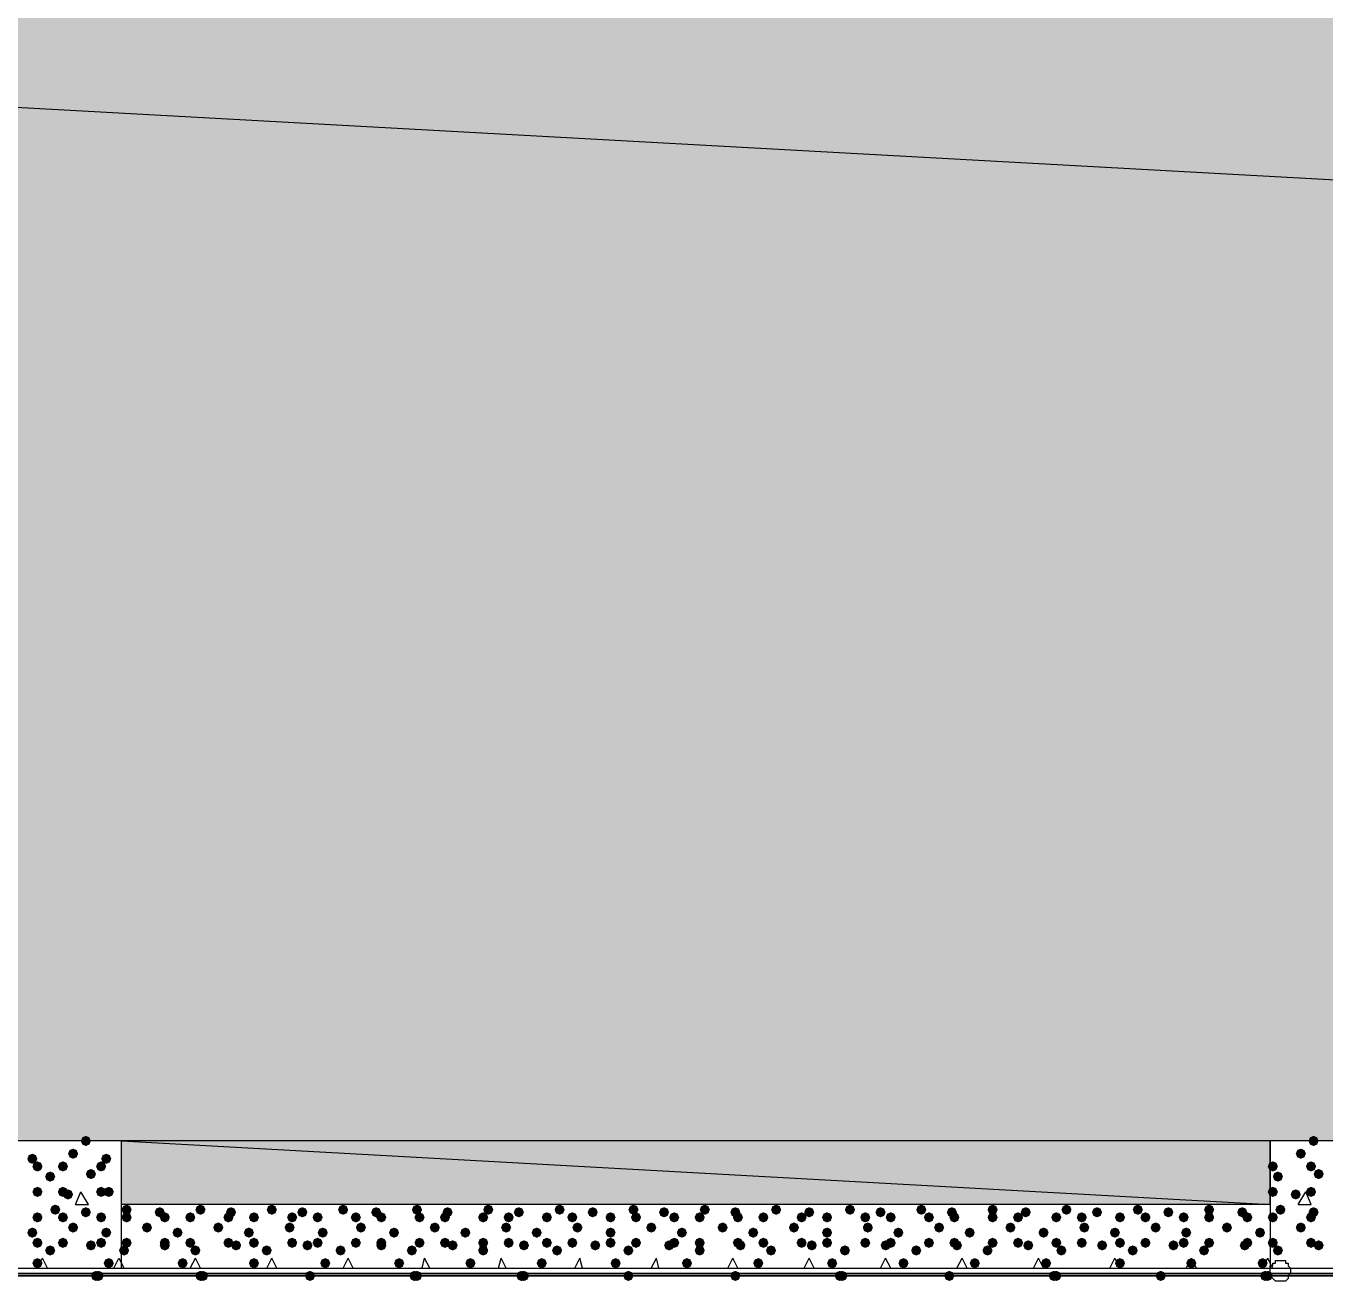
# Model space of a CAD drawing. Header units: millimetres. Extents: x 0 to 420, y 0 to 297.
# Drawn here: x 68.18 to 89.77, y 84.33 to 105.19 of the extents above; entities that cross this region are included whole.
import ezdxf

# ---------------------------------------------------------------- set-up
doc = ezdxf.new("R2010")
doc.units = ezdxf.units.MM
doc.layers.get('0').update_dxf_attribs({"linetype": 'CONTINUOUS'})

msp = doc.modelspace()

# ---------------------------------------------------------------- hatches: boundary and pattern name
at = {"true_color": 0x000008}
h = msp.add_hatch(color=0, dxfattribs=at)
h.paths.add_polyline_path([(379.518333, 105.748667), (33.401, 105.748667), (379.518333, 86.656333)], flags=0)
h.paths.add_polyline_path([(33.401, 105.748667), (379.518333, 86.656333), (33.401, 86.656333)], flags=0)
at = {"true_color": 0x000007}
for points in [[(69.257333, 86.656333), (69.232463, 86.596537), (69.172667, 86.571667), (69.112871, 86.596537), (69.088, 86.656333), (69.112871, 86.716129), (69.172667, 86.741), (69.232462, 86.716129)], [(89.662, 86.656333), (89.637129, 86.596537), (89.577333, 86.571667), (89.517538, 86.596537), (89.492667, 86.656333), (89.517537, 86.716129), (89.577333, 86.741), (89.637129, 86.716129)], [(68.368333, 86.36), (68.343463, 86.300204), (68.283667, 86.275333), (68.223871, 86.300204), (68.199, 86.36), (68.223871, 86.419796), (68.283667, 86.444667), (68.343462, 86.419796)], [(69.045667, 86.444667), (69.020796, 86.384871), (68.961, 86.36), (68.901204, 86.384871), (68.876333, 86.444667), (68.901204, 86.504462), (68.961, 86.529333), (69.020796, 86.504463)], [(69.596, 86.36), (69.571129, 86.300204), (69.511333, 86.275333), (69.451537, 86.300204), (69.426667, 86.36), (69.451537, 86.419796), (69.511333, 86.444667), (69.571129, 86.419796)], [(89.450333, 86.444667), (89.425463, 86.384871), (89.365667, 86.36), (89.305871, 86.384871), (89.281, 86.444667), (89.305871, 86.504462), (89.365667, 86.529333), (89.425462, 86.504463)], [(68.453, 86.233), (68.428129, 86.173204), (68.368333, 86.148333), (68.308538, 86.173204), (68.283667, 86.233), (68.308537, 86.292796), (68.368333, 86.317667), (68.428129, 86.292796)], [(68.664667, 86.063667), (68.639796, 86.003871), (68.58, 85.979), (68.520204, 86.003871), (68.495333, 86.063667), (68.520204, 86.123462), (68.58, 86.148333), (68.639796, 86.123463)], [(68.876333, 86.233), (68.851462, 86.173204), (68.791667, 86.148333), (68.731871, 86.173204), (68.707, 86.233), (68.731871, 86.292796), (68.791667, 86.317667), (68.851462, 86.292796)], [(69.342, 86.106), (69.317129, 86.046204), (69.257333, 86.021333), (69.197538, 86.046204), (69.172667, 86.106), (69.197537, 86.165796), (69.257333, 86.190667), (69.317129, 86.165796)], [(69.511333, 86.233), (69.486462, 86.173204), (69.426667, 86.148333), (69.366871, 86.173204), (69.342, 86.233), (69.366871, 86.292796), (69.426667, 86.317667), (69.486462, 86.292796)], [(88.984667, 86.233), (88.959796, 86.173204), (88.9, 86.148333), (88.840204, 86.173204), (88.815333, 86.233), (88.840204, 86.292796), (88.9, 86.317667), (88.959796, 86.292796)], [(89.069333, 86.063667), (89.044462, 86.003871), (88.984667, 85.979), (88.924871, 86.003871), (88.9, 86.063667), (88.924871, 86.123462), (88.984667, 86.148333), (89.044462, 86.123463)], [(89.619667, 86.233), (89.594796, 86.173204), (89.535, 86.148333), (89.475204, 86.173204), (89.450333, 86.233), (89.475204, 86.292796), (89.535, 86.317667), (89.594796, 86.292796)], [(89.746667, 86.106), (89.721796, 86.046204), (89.662, 86.021333), (89.602204, 86.046204), (89.577333, 86.106), (89.602204, 86.165796), (89.662, 86.190667), (89.721796, 86.165796)], [(68.453, 85.809667), (68.428129, 85.749871), (68.368333, 85.725), (68.308538, 85.749871), (68.283667, 85.809667), (68.308537, 85.869462), (68.368333, 85.894333), (68.428129, 85.869463)], [(68.453, 85.809667), (68.428129, 85.749871), (68.368333, 85.725), (68.308538, 85.749871), (68.283667, 85.809667), (68.308537, 85.869462), (68.368333, 85.894333), (68.428129, 85.869463)], [(68.876333, 85.809667), (68.851462, 85.749871), (68.791667, 85.725), (68.731871, 85.749871), (68.707, 85.809667), (68.731871, 85.869462), (68.791667, 85.894333), (68.851462, 85.869463)], [(68.961, 85.767333), (68.936129, 85.707538), (68.876333, 85.682667), (68.816537, 85.707538), (68.791667, 85.767333), (68.816537, 85.827129), (68.876333, 85.852), (68.936129, 85.827129)], [(69.511333, 85.809667), (69.486462, 85.749871), (69.426667, 85.725), (69.366871, 85.749871), (69.342, 85.809667), (69.366871, 85.869462), (69.426667, 85.894333), (69.486462, 85.869463)], [(69.638333, 85.809667), (69.613463, 85.749871), (69.553667, 85.725), (69.493871, 85.749871), (69.469, 85.809667), (69.493871, 85.869462), (69.553667, 85.894333), (69.613462, 85.869463)], [(88.984667, 85.809667), (88.959796, 85.749871), (88.9, 85.725), (88.840204, 85.749871), (88.815333, 85.809667), (88.840204, 85.869462), (88.9, 85.894333), (88.959796, 85.869463)], [(89.365667, 85.767333), (89.340796, 85.707538), (89.281, 85.682667), (89.221204, 85.707538), (89.196333, 85.767333), (89.221204, 85.827129), (89.281, 85.852), (89.340796, 85.827129)], [(89.619667, 85.809667), (89.594796, 85.749871), (89.535, 85.725), (89.475204, 85.749871), (89.450333, 85.809667), (89.475204, 85.869462), (89.535, 85.894333), (89.594796, 85.869463)], [(68.749333, 85.513333), (68.724462, 85.453537), (68.664667, 85.428667), (68.604871, 85.453537), (68.58, 85.513333), (68.604871, 85.573129), (68.664667, 85.598), (68.724462, 85.573129)], [(69.257333, 85.471), (69.232463, 85.411204), (69.172667, 85.386333), (69.112871, 85.411204), (69.088, 85.471), (69.112871, 85.530796), (69.172667, 85.555667), (69.232462, 85.530796)], [(89.111667, 85.513333), (89.086796, 85.453537), (89.027, 85.428667), (88.967204, 85.453537), (88.942333, 85.513333), (88.967204, 85.573129), (89.027, 85.598), (89.086796, 85.573129)], [(89.662, 85.471), (89.637129, 85.411204), (89.577333, 85.386333), (89.517538, 85.411204), (89.492667, 85.471), (89.517537, 85.530796), (89.577333, 85.555667), (89.637129, 85.530796)], [(68.453, 85.386333), (68.428129, 85.326537), (68.368333, 85.301667), (68.308538, 85.326537), (68.283667, 85.386333), (68.308537, 85.446129), (68.368333, 85.471), (68.428129, 85.446129)], [(68.876333, 85.386333), (68.851462, 85.326537), (68.791667, 85.301667), (68.731871, 85.326537), (68.707, 85.386333), (68.731871, 85.446129), (68.791667, 85.471), (68.851462, 85.446129)], [(69.045667, 85.217), (69.020796, 85.157204), (68.961, 85.132333), (68.901204, 85.157204), (68.876333, 85.217), (68.901204, 85.276796), (68.961, 85.301667), (69.020796, 85.276796)], [(69.511333, 85.386333), (69.486462, 85.326537), (69.426667, 85.301667), (69.366871, 85.326537), (69.342, 85.386333), (69.366871, 85.446129), (69.426667, 85.471), (69.486462, 85.446129)], [(88.984667, 85.386333), (88.959796, 85.326537), (88.9, 85.301667), (88.840204, 85.326537), (88.815333, 85.386333), (88.840204, 85.446129), (88.9, 85.471), (88.959796, 85.446129)], [(89.450333, 85.217), (89.425463, 85.157204), (89.365667, 85.132333), (89.305871, 85.157204), (89.281, 85.217), (89.305871, 85.276796), (89.365667, 85.301667), (89.425462, 85.276796)], [(89.619667, 85.386333), (89.594796, 85.326537), (89.535, 85.301667), (89.475204, 85.326537), (89.450333, 85.386333), (89.475204, 85.446129), (89.535, 85.471), (89.594796, 85.446129)], [(68.368333, 85.132333), (68.343463, 85.072538), (68.283667, 85.047667), (68.223871, 85.072538), (68.199, 85.132333), (68.223871, 85.192129), (68.283667, 85.217), (68.343462, 85.192129)], [(69.596, 85.132333), (69.571129, 85.072538), (69.511333, 85.047667), (69.451537, 85.072538), (69.426667, 85.132333), (69.451537, 85.192129), (69.511333, 85.217), (69.571129, 85.192129)], [(68.453, 84.963), (68.428129, 84.903204), (68.368333, 84.878333), (68.308538, 84.903204), (68.283667, 84.963), (68.308537, 85.022796), (68.368333, 85.047667), (68.428129, 85.022796)], [(68.664667, 84.836), (68.639796, 84.776204), (68.58, 84.751333), (68.520204, 84.776204), (68.495333, 84.836), (68.520204, 84.895796), (68.58, 84.920667), (68.639796, 84.895796)], [(68.876333, 84.963), (68.851462, 84.903204), (68.791667, 84.878333), (68.731871, 84.903204), (68.707, 84.963), (68.731871, 85.022796), (68.791667, 85.047667), (68.851462, 85.022796)], [(69.342, 84.920667), (69.317129, 84.860871), (69.257333, 84.836), (69.197538, 84.860871), (69.172667, 84.920667), (69.197537, 84.980462), (69.257333, 85.005333), (69.317129, 84.980463)], [(69.511333, 84.963), (69.486462, 84.903204), (69.426667, 84.878333), (69.366871, 84.903204), (69.342, 84.963), (69.366871, 85.022796), (69.426667, 85.047667), (69.486462, 85.022796)], [(88.984667, 84.963), (88.959796, 84.903204), (88.9, 84.878333), (88.840204, 84.903204), (88.815333, 84.963), (88.840204, 85.022796), (88.9, 85.047667), (88.959796, 85.022796)], [(89.069333, 84.836), (89.044462, 84.776204), (88.984667, 84.751333), (88.924871, 84.776204), (88.9, 84.836), (88.924871, 84.895796), (88.984667, 84.920667), (89.044462, 84.895796)], [(89.619667, 84.963), (89.594796, 84.903204), (89.535, 84.878333), (89.475204, 84.903204), (89.450333, 84.963), (89.475204, 85.022796), (89.535, 85.047667), (89.594796, 85.022796)], [(89.746667, 84.920667), (89.721796, 84.860871), (89.662, 84.836), (89.602204, 84.860871), (89.577333, 84.920667), (89.602204, 84.980462), (89.662, 85.005333), (89.721796, 84.980463)], [(68.453, 84.624333), (68.428129, 84.564537), (68.368333, 84.539667), (68.308538, 84.564537), (68.283667, 84.624333), (68.308537, 84.684129), (68.368333, 84.709), (68.428129, 84.684129)], [(69.638333, 84.624333), (69.613463, 84.564537), (69.553667, 84.539667), (69.493871, 84.564537), (69.469, 84.624333), (69.493871, 84.684129), (69.553667, 84.709), (69.613462, 84.684129)]]:
    msp.add_hatch(color=0, dxfattribs=at).paths.add_polyline_path(points, flags=0)
at = {"true_color": 0x000008}
h = msp.add_hatch(color=0, dxfattribs=at)
h.paths.add_polyline_path([(88.857667, 86.656333), (69.765333, 86.656333), (88.857667, 85.598)], flags=0)
h.paths.add_polyline_path([(69.765333, 86.656333), (88.857667, 85.598), (69.765333, 85.598)], flags=0)
for points in [[(69.934667, 85.513333), (69.909796, 85.453537), (69.85, 85.428667), (69.790204, 85.453537), (69.765333, 85.513333), (69.790204, 85.573129), (69.85, 85.598), (69.909796, 85.573129)], [(70.485, 85.471), (70.460129, 85.411204), (70.400333, 85.386333), (70.340538, 85.411204), (70.315667, 85.471), (70.340537, 85.530796), (70.400333, 85.555667), (70.460129, 85.530796)], [(71.162333, 85.513333), (71.137463, 85.453537), (71.077667, 85.428667), (71.017871, 85.453537), (70.993, 85.513333), (71.017871, 85.573129), (71.077667, 85.598), (71.137462, 85.573129)], [(71.670333, 85.471), (71.645463, 85.411204), (71.585667, 85.386333), (71.525871, 85.411204), (71.501, 85.471), (71.525871, 85.530796), (71.585667, 85.555667), (71.645462, 85.530796)], [(72.347667, 85.513333), (72.322796, 85.453537), (72.263, 85.428667), (72.203204, 85.453537), (72.178333, 85.513333), (72.203204, 85.573129), (72.263, 85.598), (72.322796, 85.573129)], [(72.855667, 85.471), (72.830796, 85.411204), (72.771, 85.386333), (72.711204, 85.411204), (72.686333, 85.471), (72.711204, 85.530796), (72.771, 85.555667), (72.830796, 85.530796)], [(73.533, 85.513333), (73.508129, 85.453537), (73.448333, 85.428667), (73.388537, 85.453537), (73.363667, 85.513333), (73.388537, 85.573129), (73.448333, 85.598), (73.508129, 85.573129)], [(74.083333, 85.471), (74.058463, 85.411204), (73.998667, 85.386333), (73.938871, 85.411204), (73.914, 85.471), (73.938871, 85.530796), (73.998667, 85.555667), (74.058462, 85.530796)], [(74.760667, 85.513333), (74.735796, 85.453537), (74.676, 85.428667), (74.616204, 85.453537), (74.591333, 85.513333), (74.616204, 85.573129), (74.676, 85.598), (74.735796, 85.573129)], [(75.268667, 85.471), (75.243796, 85.411204), (75.184, 85.386333), (75.124204, 85.411204), (75.099333, 85.471), (75.124204, 85.530796), (75.184, 85.555667), (75.243796, 85.530796)], [(75.946, 85.513333), (75.921129, 85.453537), (75.861333, 85.428667), (75.801537, 85.453537), (75.776667, 85.513333), (75.801537, 85.573129), (75.861333, 85.598), (75.921129, 85.573129)], [(76.454, 85.471), (76.429129, 85.411204), (76.369333, 85.386333), (76.309538, 85.411204), (76.284667, 85.471), (76.309537, 85.530796), (76.369333, 85.555667), (76.429129, 85.530796)], [(77.131333, 85.513333), (77.106462, 85.453537), (77.046667, 85.428667), (76.986871, 85.453537), (76.962, 85.513333), (76.986871, 85.573129), (77.046667, 85.598), (77.106462, 85.573129)], [(77.681667, 85.471), (77.656796, 85.411204), (77.597, 85.386333), (77.537204, 85.411204), (77.512333, 85.471), (77.537204, 85.530796), (77.597, 85.555667), (77.656796, 85.530796)], [(78.359, 85.513333), (78.334129, 85.453537), (78.274333, 85.428667), (78.214538, 85.453537), (78.189667, 85.513333), (78.214537, 85.573129), (78.274333, 85.598), (78.334129, 85.573129)], [(78.867, 85.471), (78.842129, 85.411204), (78.782333, 85.386333), (78.722538, 85.411204), (78.697667, 85.471), (78.722537, 85.530796), (78.782333, 85.555667), (78.842129, 85.530796)], [(79.544333, 85.513333), (79.519462, 85.453537), (79.459667, 85.428667), (79.399871, 85.453537), (79.375, 85.513333), (79.399871, 85.573129), (79.459667, 85.598), (79.519462, 85.573129)], [(80.052333, 85.471), (80.027463, 85.411204), (79.967667, 85.386333), (79.907871, 85.411204), (79.883, 85.471), (79.907871, 85.530796), (79.967667, 85.555667), (80.027462, 85.530796)], [(80.729667, 85.513333), (80.704796, 85.453537), (80.645, 85.428667), (80.585204, 85.453537), (80.560333, 85.513333), (80.585204, 85.573129), (80.645, 85.598), (80.704796, 85.573129)], [(81.28, 85.471), (81.255129, 85.411204), (81.195333, 85.386333), (81.135538, 85.411204), (81.110667, 85.471), (81.135537, 85.530796), (81.195333, 85.555667), (81.255129, 85.530796)], [(81.957333, 85.513333), (81.932463, 85.453537), (81.872667, 85.428667), (81.812871, 85.453537), (81.788, 85.513333), (81.812871, 85.573129), (81.872667, 85.598), (81.932462, 85.573129)], [(82.465333, 85.471), (82.440463, 85.411204), (82.380667, 85.386333), (82.320871, 85.411204), (82.296, 85.471), (82.320871, 85.530796), (82.380667, 85.555667), (82.440462, 85.530796)], [(83.142667, 85.513333), (83.117796, 85.453537), (83.058, 85.428667), (82.998204, 85.453537), (82.973333, 85.513333), (82.998204, 85.573129), (83.058, 85.598), (83.117796, 85.573129)], [(83.650667, 85.471), (83.625796, 85.411204), (83.566, 85.386333), (83.506204, 85.411204), (83.481333, 85.471), (83.506204, 85.530796), (83.566, 85.555667), (83.625796, 85.530796)], [(84.328, 85.513333), (84.303129, 85.453537), (84.243333, 85.428667), (84.183538, 85.453537), (84.158667, 85.513333), (84.183537, 85.573129), (84.243333, 85.598), (84.303129, 85.573129)], [(84.878333, 85.471), (84.853463, 85.411204), (84.793667, 85.386333), (84.733871, 85.411204), (84.709, 85.471), (84.733871, 85.530796), (84.793667, 85.555667), (84.853462, 85.530796)], [(85.555667, 85.513333), (85.530796, 85.453537), (85.471, 85.428667), (85.411204, 85.453537), (85.386333, 85.513333), (85.411204, 85.573129), (85.471, 85.598), (85.530796, 85.573129)], [(86.063667, 85.471), (86.038796, 85.411204), (85.979, 85.386333), (85.919204, 85.411204), (85.894333, 85.471), (85.919204, 85.530796), (85.979, 85.555667), (86.038796, 85.530796)], [(86.741, 85.513333), (86.716129, 85.453537), (86.656333, 85.428667), (86.596537, 85.453537), (86.571667, 85.513333), (86.596537, 85.573129), (86.656333, 85.598), (86.716129, 85.573129)], [(87.249, 85.471), (87.224129, 85.411204), (87.164333, 85.386333), (87.104538, 85.411204), (87.079667, 85.471), (87.104537, 85.530796), (87.164333, 85.555667), (87.224129, 85.530796)], [(87.926333, 85.513333), (87.901462, 85.453537), (87.841667, 85.428667), (87.781871, 85.453537), (87.757, 85.513333), (87.781871, 85.573129), (87.841667, 85.598), (87.901462, 85.573129)], [(88.476667, 85.471), (88.451796, 85.411204), (88.392, 85.386333), (88.332204, 85.411204), (88.307333, 85.471), (88.332204, 85.530796), (88.392, 85.555667), (88.451796, 85.530796)], [(69.934667, 85.386333), (69.909796, 85.326537), (69.85, 85.301667), (69.790204, 85.326537), (69.765333, 85.386333), (69.790204, 85.446129), (69.85, 85.471), (69.909796, 85.446129)], [(70.273333, 85.217), (70.248463, 85.157204), (70.188667, 85.132333), (70.128871, 85.157204), (70.104, 85.217), (70.128871, 85.276796), (70.188667, 85.301667), (70.248462, 85.276796)], [(70.569667, 85.386333), (70.544796, 85.326537), (70.485, 85.301667), (70.425204, 85.326537), (70.400333, 85.386333), (70.425204, 85.446129), (70.485, 85.471), (70.544796, 85.446129)], [(70.993, 85.386333), (70.968129, 85.326537), (70.908333, 85.301667), (70.848537, 85.326537), (70.823667, 85.386333), (70.848537, 85.446129), (70.908333, 85.471), (70.968129, 85.446129)], [(71.458667, 85.217), (71.433796, 85.157204), (71.374, 85.132333), (71.314204, 85.157204), (71.289333, 85.217), (71.314204, 85.276796), (71.374, 85.301667), (71.433796, 85.276796)], [(71.628, 85.386333), (71.603129, 85.326537), (71.543333, 85.301667), (71.483537, 85.326537), (71.458667, 85.386333), (71.483537, 85.446129), (71.543333, 85.471), (71.603129, 85.446129)], [(72.051333, 85.386333), (72.026462, 85.326537), (71.966667, 85.301667), (71.906871, 85.326537), (71.882, 85.386333), (71.906871, 85.446129), (71.966667, 85.471), (72.026462, 85.446129)], [(72.644, 85.217), (72.619129, 85.157204), (72.559333, 85.132333), (72.499538, 85.157204), (72.474667, 85.217), (72.499537, 85.276796), (72.559333, 85.301667), (72.619129, 85.276796)], [(72.686333, 85.386333), (72.661462, 85.326537), (72.601667, 85.301667), (72.541871, 85.326537), (72.517, 85.386333), (72.541871, 85.446129), (72.601667, 85.471), (72.661462, 85.446129)], [(73.109667, 85.386333), (73.084796, 85.326537), (73.025, 85.301667), (72.965204, 85.326537), (72.940333, 85.386333), (72.965204, 85.446129), (73.025, 85.471), (73.084796, 85.446129)], [(73.744667, 85.386333), (73.719796, 85.326537), (73.66, 85.301667), (73.600204, 85.326537), (73.575333, 85.386333), (73.600204, 85.446129), (73.66, 85.471), (73.719796, 85.446129)], [(73.829333, 85.217), (73.804462, 85.157204), (73.744667, 85.132333), (73.684871, 85.157204), (73.66, 85.217), (73.684871, 85.276796), (73.744667, 85.301667), (73.804462, 85.276796)], [(74.168, 85.386333), (74.143129, 85.326537), (74.083333, 85.301667), (74.023537, 85.326537), (73.998667, 85.386333), (74.023537, 85.446129), (74.083333, 85.471), (74.143129, 85.446129)], [(74.803, 85.386333), (74.778129, 85.326537), (74.718333, 85.301667), (74.658537, 85.326537), (74.633667, 85.386333), (74.658537, 85.446129), (74.718333, 85.471), (74.778129, 85.446129)], [(75.057, 85.217), (75.032129, 85.157204), (74.972333, 85.132333), (74.912538, 85.157204), (74.887667, 85.217), (74.912537, 85.276796), (74.972333, 85.301667), (75.032129, 85.276796)], [(75.226333, 85.386333), (75.201462, 85.326537), (75.141667, 85.301667), (75.081871, 85.326537), (75.057, 85.386333), (75.081871, 85.446129), (75.141667, 85.471), (75.201462, 85.446129)], [(75.861333, 85.386333), (75.836462, 85.326537), (75.776667, 85.301667), (75.716871, 85.326537), (75.692, 85.386333), (75.716871, 85.446129), (75.776667, 85.471), (75.836462, 85.446129)], [(76.242333, 85.217), (76.217463, 85.157204), (76.157667, 85.132333), (76.097871, 85.157204), (76.073, 85.217), (76.097871, 85.276796), (76.157667, 85.301667), (76.217462, 85.276796)], [(76.284667, 85.386333), (76.259796, 85.326537), (76.2, 85.301667), (76.140204, 85.326537), (76.115333, 85.386333), (76.140204, 85.446129), (76.2, 85.471), (76.259796, 85.446129)], [(76.919667, 85.386333), (76.894796, 85.326537), (76.835, 85.301667), (76.775204, 85.326537), (76.750333, 85.386333), (76.775204, 85.446129), (76.835, 85.471), (76.894796, 85.446129)], [(77.343, 85.386333), (77.318129, 85.326537), (77.258333, 85.301667), (77.198538, 85.326537), (77.173667, 85.386333), (77.198537, 85.446129), (77.258333, 85.471), (77.318129, 85.446129)], [(77.427667, 85.217), (77.402796, 85.157204), (77.343, 85.132333), (77.283204, 85.157204), (77.258333, 85.217), (77.283204, 85.276796), (77.343, 85.301667), (77.402796, 85.276796)], [(77.978, 85.386333), (77.953129, 85.326537), (77.893333, 85.301667), (77.833537, 85.326537), (77.808667, 85.386333), (77.833537, 85.446129), (77.893333, 85.471), (77.953129, 85.446129)], [(78.401333, 85.386333), (78.376463, 85.326537), (78.316667, 85.301667), (78.256871, 85.326537), (78.232, 85.386333), (78.256871, 85.446129), (78.316667, 85.471), (78.376462, 85.446129)], [(78.655333, 85.217), (78.630463, 85.157204), (78.570667, 85.132333), (78.510871, 85.157204), (78.486, 85.217), (78.510871, 85.276796), (78.570667, 85.301667), (78.630462, 85.276796)], [(79.036333, 85.386333), (79.011462, 85.326537), (78.951667, 85.301667), (78.891871, 85.326537), (78.867, 85.386333), (78.891871, 85.446129), (78.951667, 85.471), (79.011462, 85.446129)], [(79.459667, 85.386333), (79.434796, 85.326537), (79.375, 85.301667), (79.315204, 85.326537), (79.290333, 85.386333), (79.315204, 85.446129), (79.375, 85.471), (79.434796, 85.446129)], [(79.840667, 85.217), (79.815796, 85.157204), (79.756, 85.132333), (79.696204, 85.157204), (79.671333, 85.217), (79.696204, 85.276796), (79.756, 85.301667), (79.815796, 85.276796)], [(80.094667, 85.386333), (80.069796, 85.326537), (80.01, 85.301667), (79.950204, 85.326537), (79.925333, 85.386333), (79.950204, 85.446129), (80.01, 85.471), (80.069796, 85.446129)], [(80.518, 85.386333), (80.493129, 85.326537), (80.433333, 85.301667), (80.373537, 85.326537), (80.348667, 85.386333), (80.373537, 85.446129), (80.433333, 85.471), (80.493129, 85.446129)], [(81.026, 85.217), (81.001129, 85.157204), (80.941333, 85.132333), (80.881537, 85.157204), (80.856667, 85.217), (80.881537, 85.276796), (80.941333, 85.301667), (81.001129, 85.276796)], [(81.153, 85.386333), (81.128129, 85.326537), (81.068333, 85.301667), (81.008537, 85.326537), (80.983667, 85.386333), (81.008537, 85.446129), (81.068333, 85.471), (81.128129, 85.446129)], [(81.576333, 85.386333), (81.551463, 85.326537), (81.491667, 85.301667), (81.431871, 85.326537), (81.407, 85.386333), (81.431871, 85.446129), (81.491667, 85.471), (81.551462, 85.446129)], [(82.211333, 85.386333), (82.186462, 85.326537), (82.126667, 85.301667), (82.066871, 85.326537), (82.042, 85.386333), (82.066871, 85.446129), (82.126667, 85.471), (82.186462, 85.446129)], [(82.253667, 85.217), (82.228796, 85.157204), (82.169, 85.132333), (82.109204, 85.157204), (82.084333, 85.217), (82.109204, 85.276796), (82.169, 85.301667), (82.228796, 85.276796)], [(82.634667, 85.386333), (82.609796, 85.326537), (82.55, 85.301667), (82.490204, 85.326537), (82.465333, 85.386333), (82.490204, 85.446129), (82.55, 85.471), (82.609796, 85.446129)], [(83.269667, 85.386333), (83.244796, 85.326537), (83.185, 85.301667), (83.125204, 85.326537), (83.100333, 85.386333), (83.125204, 85.446129), (83.185, 85.471), (83.244796, 85.446129)], [(83.439, 85.217), (83.414129, 85.157204), (83.354333, 85.132333), (83.294538, 85.157204), (83.269667, 85.217), (83.294537, 85.276796), (83.354333, 85.301667), (83.414129, 85.276796)], [(83.693, 85.386333), (83.668129, 85.326537), (83.608333, 85.301667), (83.548537, 85.326537), (83.523667, 85.386333), (83.548537, 85.446129), (83.608333, 85.471), (83.668129, 85.446129)], [(84.328, 85.386333), (84.303129, 85.326537), (84.243333, 85.301667), (84.183538, 85.326537), (84.158667, 85.386333), (84.183537, 85.446129), (84.243333, 85.471), (84.303129, 85.446129)], [(84.624333, 85.217), (84.599462, 85.157204), (84.539667, 85.132333), (84.479871, 85.157204), (84.455, 85.217), (84.479871, 85.276796), (84.539667, 85.301667), (84.599462, 85.276796)], [(84.751333, 85.386333), (84.726462, 85.326537), (84.666667, 85.301667), (84.606871, 85.326537), (84.582, 85.386333), (84.606871, 85.446129), (84.666667, 85.471), (84.726462, 85.446129)], [(85.386333, 85.386333), (85.361463, 85.326537), (85.301667, 85.301667), (85.241871, 85.326537), (85.217, 85.386333), (85.241871, 85.446129), (85.301667, 85.471), (85.361462, 85.446129)], [(85.809667, 85.386333), (85.784796, 85.326537), (85.725, 85.301667), (85.665204, 85.326537), (85.640333, 85.386333), (85.665204, 85.446129), (85.725, 85.471), (85.784796, 85.446129)], [(85.852, 85.217), (85.827129, 85.157204), (85.767333, 85.132333), (85.707538, 85.157204), (85.682667, 85.217), (85.707537, 85.276796), (85.767333, 85.301667), (85.827129, 85.276796)], [(86.444667, 85.386333), (86.419796, 85.326537), (86.36, 85.301667), (86.300204, 85.326537), (86.275333, 85.386333), (86.300204, 85.446129), (86.36, 85.471), (86.419796, 85.446129)], [(86.868, 85.386333), (86.843129, 85.326537), (86.783333, 85.301667), (86.723537, 85.326537), (86.698667, 85.386333), (86.723537, 85.446129), (86.783333, 85.471), (86.843129, 85.446129)], [(87.037333, 85.217), (87.012463, 85.157204), (86.952667, 85.132333), (86.892871, 85.157204), (86.868, 85.217), (86.892871, 85.276796), (86.952667, 85.301667), (87.012462, 85.276796)], [(87.503, 85.386333), (87.478129, 85.326537), (87.418333, 85.301667), (87.358537, 85.326537), (87.333667, 85.386333), (87.358537, 85.446129), (87.418333, 85.471), (87.478129, 85.446129)], [(87.926333, 85.386333), (87.901462, 85.326537), (87.841667, 85.301667), (87.781871, 85.326537), (87.757, 85.386333), (87.781871, 85.446129), (87.841667, 85.471), (87.901462, 85.446129)], [(88.222667, 85.217), (88.197796, 85.157204), (88.138, 85.132333), (88.078204, 85.157204), (88.053333, 85.217), (88.078204, 85.276796), (88.138, 85.301667), (88.197796, 85.276796)], [(88.561333, 85.386333), (88.536462, 85.326537), (88.476667, 85.301667), (88.416871, 85.326537), (88.392, 85.386333), (88.416871, 85.446129), (88.476667, 85.471), (88.536462, 85.446129)], [(70.781333, 85.132333), (70.756462, 85.072538), (70.696667, 85.047667), (70.636871, 85.072538), (70.612, 85.132333), (70.636871, 85.192129), (70.696667, 85.217), (70.756462, 85.192129)], [(71.966667, 85.132333), (71.941796, 85.072538), (71.882, 85.047667), (71.822204, 85.072538), (71.797333, 85.132333), (71.822204, 85.192129), (71.882, 85.217), (71.941796, 85.192129)], [(73.194333, 85.132333), (73.169462, 85.072538), (73.109667, 85.047667), (73.049871, 85.072538), (73.025, 85.132333), (73.049871, 85.192129), (73.109667, 85.217), (73.169462, 85.192129)], [(74.379667, 85.132333), (74.354796, 85.072538), (74.295, 85.047667), (74.235204, 85.072538), (74.210333, 85.132333), (74.235204, 85.192129), (74.295, 85.217), (74.354796, 85.192129)], [(75.565, 85.132333), (75.540129, 85.072538), (75.480333, 85.047667), (75.420538, 85.072538), (75.395667, 85.132333), (75.420537, 85.192129), (75.480333, 85.217), (75.540129, 85.192129)], [(76.750333, 85.132333), (76.725463, 85.072538), (76.665667, 85.047667), (76.605871, 85.072538), (76.581, 85.132333), (76.605871, 85.192129), (76.665667, 85.217), (76.725462, 85.192129)], [(77.978, 85.132333), (77.953129, 85.072538), (77.893333, 85.047667), (77.833537, 85.072538), (77.808667, 85.132333), (77.833537, 85.192129), (77.893333, 85.217), (77.953129, 85.192129)], [(79.163333, 85.132333), (79.138463, 85.072538), (79.078667, 85.047667), (79.018871, 85.072538), (78.994, 85.132333), (79.018871, 85.192129), (79.078667, 85.217), (79.138462, 85.192129)], [(80.348667, 85.132333), (80.323796, 85.072538), (80.264, 85.047667), (80.204204, 85.072538), (80.179333, 85.132333), (80.204204, 85.192129), (80.264, 85.217), (80.323796, 85.192129)], [(81.576333, 85.132333), (81.551463, 85.072538), (81.491667, 85.047667), (81.431871, 85.072538), (81.407, 85.132333), (81.431871, 85.192129), (81.491667, 85.217), (81.551462, 85.192129)], [(82.761667, 85.132333), (82.736796, 85.072538), (82.677, 85.047667), (82.617204, 85.072538), (82.592333, 85.132333), (82.617204, 85.192129), (82.677, 85.217), (82.736796, 85.192129)], [(83.947, 85.132333), (83.922129, 85.072538), (83.862333, 85.047667), (83.802538, 85.072538), (83.777667, 85.132333), (83.802537, 85.192129), (83.862333, 85.217), (83.922129, 85.192129)], [(85.174667, 85.132333), (85.149796, 85.072538), (85.09, 85.047667), (85.030204, 85.072538), (85.005333, 85.132333), (85.030204, 85.192129), (85.09, 85.217), (85.149796, 85.192129)], [(86.36, 85.132333), (86.335129, 85.072538), (86.275333, 85.047667), (86.215538, 85.072538), (86.190667, 85.132333), (86.215537, 85.192129), (86.275333, 85.217), (86.335129, 85.192129)], [(87.545333, 85.132333), (87.520463, 85.072538), (87.460667, 85.047667), (87.400871, 85.072538), (87.376, 85.132333), (87.400871, 85.192129), (87.460667, 85.217), (87.520462, 85.192129)], [(88.773, 85.132333), (88.748129, 85.072538), (88.688333, 85.047667), (88.628537, 85.072538), (88.603667, 85.132333), (88.628537, 85.192129), (88.688333, 85.217), (88.748129, 85.192129)], [(69.892333, 84.836), (69.867463, 84.776204), (69.807667, 84.751333), (69.747871, 84.776204), (69.723, 84.836), (69.747871, 84.895796), (69.807667, 84.920667), (69.867462, 84.895796)], [(69.934667, 84.963), (69.909796, 84.903204), (69.85, 84.878333), (69.790204, 84.903204), (69.765333, 84.963), (69.790204, 85.022796), (69.85, 85.047667), (69.909796, 85.022796)], [(70.569667, 84.963), (70.544796, 84.903204), (70.485, 84.878333), (70.425204, 84.903204), (70.400333, 84.963), (70.425204, 85.022796), (70.485, 85.047667), (70.544796, 85.022796)], [(70.569667, 84.920667), (70.544796, 84.860871), (70.485, 84.836), (70.425204, 84.860871), (70.400333, 84.920667), (70.425204, 84.980462), (70.485, 85.005333), (70.544796, 84.980463)], [(70.993, 84.963), (70.968129, 84.903204), (70.908333, 84.878333), (70.848537, 84.903204), (70.823667, 84.963), (70.848537, 85.022796), (70.908333, 85.047667), (70.968129, 85.022796)], [(71.077667, 84.836), (71.052796, 84.776204), (70.993, 84.751333), (70.933204, 84.776204), (70.908333, 84.836), (70.933204, 84.895796), (70.993, 84.920667), (71.052796, 84.895796)], [(71.628, 84.963), (71.603129, 84.903204), (71.543333, 84.878333), (71.483537, 84.903204), (71.458667, 84.963), (71.483537, 85.022796), (71.543333, 85.047667), (71.603129, 85.022796)], [(71.755, 84.920667), (71.730129, 84.860871), (71.670333, 84.836), (71.610538, 84.860871), (71.585667, 84.920667), (71.610537, 84.980462), (71.670333, 85.005333), (71.730129, 84.980463)], [(72.051333, 84.963), (72.026462, 84.903204), (71.966667, 84.878333), (71.906871, 84.903204), (71.882, 84.963), (71.906871, 85.022796), (71.966667, 85.047667), (72.026462, 85.022796)], [(72.263, 84.836), (72.238129, 84.776204), (72.178333, 84.751333), (72.118538, 84.776204), (72.093667, 84.836), (72.118537, 84.895796), (72.178333, 84.920667), (72.238129, 84.895796)], [(72.686333, 84.963), (72.661462, 84.903204), (72.601667, 84.878333), (72.541871, 84.903204), (72.517, 84.963), (72.541871, 85.022796), (72.601667, 85.047667), (72.661462, 85.022796)], [(72.940333, 84.920667), (72.915463, 84.860871), (72.855667, 84.836), (72.795871, 84.860871), (72.771, 84.920667), (72.795871, 84.980462), (72.855667, 85.005333), (72.915462, 84.980463)], [(73.109667, 84.963), (73.084796, 84.903204), (73.025, 84.878333), (72.965204, 84.903204), (72.940333, 84.963), (72.965204, 85.022796), (73.025, 85.047667), (73.084796, 85.022796)], [(73.490667, 84.836), (73.465796, 84.776204), (73.406, 84.751333), (73.346204, 84.776204), (73.321333, 84.836), (73.346204, 84.895796), (73.406, 84.920667), (73.465796, 84.895796)], [(73.744667, 84.963), (73.719796, 84.903204), (73.66, 84.878333), (73.600204, 84.903204), (73.575333, 84.963), (73.600204, 85.022796), (73.66, 85.047667), (73.719796, 85.022796)], [(74.168, 84.963), (74.143129, 84.903204), (74.083333, 84.878333), (74.023537, 84.903204), (73.998667, 84.963), (74.023537, 85.022796), (74.083333, 85.047667), (74.143129, 85.022796)], [(74.168, 84.920667), (74.143129, 84.860871), (74.083333, 84.836), (74.023537, 84.860871), (73.998667, 84.920667), (74.023537, 84.980462), (74.083333, 85.005333), (74.143129, 84.980463)], [(74.676, 84.836), (74.651129, 84.776204), (74.591333, 84.751333), (74.531537, 84.776204), (74.506667, 84.836), (74.531537, 84.895796), (74.591333, 84.920667), (74.651129, 84.895796)], [(74.803, 84.963), (74.778129, 84.903204), (74.718333, 84.878333), (74.658537, 84.903204), (74.633667, 84.963), (74.658537, 85.022796), (74.718333, 85.047667), (74.778129, 85.022796)], [(75.226333, 84.963), (75.201462, 84.903204), (75.141667, 84.878333), (75.081871, 84.903204), (75.057, 84.963), (75.081871, 85.022796), (75.141667, 85.047667), (75.201462, 85.022796)], [(75.353333, 84.920667), (75.328463, 84.860871), (75.268667, 84.836), (75.208871, 84.860871), (75.184, 84.920667), (75.208871, 84.980462), (75.268667, 85.005333), (75.328462, 84.980463)], [(75.861333, 84.963), (75.836462, 84.903204), (75.776667, 84.878333), (75.716871, 84.903204), (75.692, 84.963), (75.716871, 85.022796), (75.776667, 85.047667), (75.836462, 85.022796)], [(75.861333, 84.836), (75.836462, 84.776204), (75.776667, 84.751333), (75.716871, 84.776204), (75.692, 84.836), (75.716871, 84.895796), (75.776667, 84.920667), (75.836462, 84.895796)], [(76.284667, 84.963), (76.259796, 84.903204), (76.2, 84.878333), (76.140204, 84.903204), (76.115333, 84.963), (76.140204, 85.022796), (76.2, 85.047667), (76.259796, 85.022796)], [(76.538667, 84.920667), (76.513796, 84.860871), (76.454, 84.836), (76.394204, 84.860871), (76.369333, 84.920667), (76.394204, 84.980462), (76.454, 85.005333), (76.513796, 84.980463)], [(76.919667, 84.963), (76.894796, 84.903204), (76.835, 84.878333), (76.775204, 84.903204), (76.750333, 84.963), (76.775204, 85.022796), (76.835, 85.047667), (76.894796, 85.022796)], [(77.089, 84.836), (77.064129, 84.776204), (77.004333, 84.751333), (76.944538, 84.776204), (76.919667, 84.836), (76.944537, 84.895796), (77.004333, 84.920667), (77.064129, 84.895796)], [(77.343, 84.963), (77.318129, 84.903204), (77.258333, 84.878333), (77.198538, 84.903204), (77.173667, 84.963), (77.198537, 85.022796), (77.258333, 85.047667), (77.318129, 85.022796)], [(77.724, 84.920667), (77.699129, 84.860871), (77.639333, 84.836), (77.579538, 84.860871), (77.554667, 84.920667), (77.579537, 84.980462), (77.639333, 85.005333), (77.699129, 84.980463)], [(77.978, 84.963), (77.953129, 84.903204), (77.893333, 84.878333), (77.833537, 84.903204), (77.808667, 84.963), (77.833537, 85.022796), (77.893333, 85.047667), (77.953129, 85.022796)], [(78.274333, 84.836), (78.249462, 84.776204), (78.189667, 84.751333), (78.129871, 84.776204), (78.105, 84.836), (78.129871, 84.895796), (78.189667, 84.920667), (78.249462, 84.895796)], [(78.401333, 84.963), (78.376463, 84.903204), (78.316667, 84.878333), (78.256871, 84.903204), (78.232, 84.963), (78.256871, 85.022796), (78.316667, 85.047667), (78.376462, 85.022796)], [(78.951667, 84.920667), (78.926796, 84.860871), (78.867, 84.836), (78.807204, 84.860871), (78.782333, 84.920667), (78.807204, 84.980462), (78.867, 85.005333), (78.926796, 84.980463)], [(79.036333, 84.963), (79.011462, 84.903204), (78.951667, 84.878333), (78.891871, 84.903204), (78.867, 84.963), (78.891871, 85.022796), (78.951667, 85.047667), (79.011462, 85.022796)], [(79.459667, 84.963), (79.434796, 84.903204), (79.375, 84.878333), (79.315204, 84.903204), (79.290333, 84.963), (79.315204, 85.022796), (79.375, 85.047667), (79.434796, 85.022796)], [(79.459667, 84.836), (79.434796, 84.776204), (79.375, 84.751333), (79.315204, 84.776204), (79.290333, 84.836), (79.315204, 84.895796), (79.375, 84.920667), (79.434796, 84.895796)], [(80.094667, 84.963), (80.069796, 84.903204), (80.01, 84.878333), (79.950204, 84.903204), (79.925333, 84.963), (79.950204, 85.022796), (80.01, 85.047667), (80.069796, 85.022796)], [(80.137, 84.920667), (80.112129, 84.860871), (80.052333, 84.836), (79.992538, 84.860871), (79.967667, 84.920667), (79.992537, 84.980462), (80.052333, 85.005333), (80.112129, 84.980463)], [(80.518, 84.963), (80.493129, 84.903204), (80.433333, 84.878333), (80.373537, 84.903204), (80.348667, 84.963), (80.373537, 85.022796), (80.433333, 85.047667), (80.493129, 85.022796)], [(80.645, 84.836), (80.620129, 84.776204), (80.560333, 84.751333), (80.500538, 84.776204), (80.475667, 84.836), (80.500537, 84.895796), (80.560333, 84.920667), (80.620129, 84.895796)], [(81.153, 84.963), (81.128129, 84.903204), (81.068333, 84.878333), (81.008537, 84.903204), (80.983667, 84.963), (81.008537, 85.022796), (81.068333, 85.047667), (81.128129, 85.022796)], [(81.322333, 84.920667), (81.297463, 84.860871), (81.237667, 84.836), (81.177871, 84.860871), (81.153, 84.920667), (81.177871, 84.980462), (81.237667, 85.005333), (81.297462, 84.980463)], [(81.576333, 84.963), (81.551463, 84.903204), (81.491667, 84.878333), (81.431871, 84.903204), (81.407, 84.963), (81.431871, 85.022796), (81.491667, 85.047667), (81.551462, 85.022796)], [(81.872667, 84.836), (81.847796, 84.776204), (81.788, 84.751333), (81.728204, 84.776204), (81.703333, 84.836), (81.728204, 84.895796), (81.788, 84.920667), (81.847796, 84.895796)], [(82.211333, 84.963), (82.186462, 84.903204), (82.126667, 84.878333), (82.066871, 84.903204), (82.042, 84.963), (82.066871, 85.022796), (82.126667, 85.047667), (82.186462, 85.022796)], [(82.55, 84.920667), (82.525129, 84.860871), (82.465333, 84.836), (82.405538, 84.860871), (82.380667, 84.920667), (82.405537, 84.980462), (82.465333, 85.005333), (82.525129, 84.980463)], [(82.634667, 84.963), (82.609796, 84.903204), (82.55, 84.878333), (82.490204, 84.903204), (82.465333, 84.963), (82.490204, 85.022796), (82.55, 85.047667), (82.609796, 85.022796)], [(83.058, 84.836), (83.033129, 84.776204), (82.973333, 84.751333), (82.913537, 84.776204), (82.888667, 84.836), (82.913537, 84.895796), (82.973333, 84.920667), (83.033129, 84.895796)], [(83.269667, 84.963), (83.244796, 84.903204), (83.185, 84.878333), (83.125204, 84.903204), (83.100333, 84.963), (83.125204, 85.022796), (83.185, 85.047667), (83.244796, 85.022796)], [(83.693, 84.963), (83.668129, 84.903204), (83.608333, 84.878333), (83.548537, 84.903204), (83.523667, 84.963), (83.548537, 85.022796), (83.608333, 85.047667), (83.668129, 85.022796)], [(83.735333, 84.920667), (83.710463, 84.860871), (83.650667, 84.836), (83.590871, 84.860871), (83.566, 84.920667), (83.590871, 84.980462), (83.650667, 85.005333), (83.710462, 84.980463)], [(84.243333, 84.836), (84.218463, 84.776204), (84.158667, 84.751333), (84.098871, 84.776204), (84.074, 84.836), (84.098871, 84.895796), (84.158667, 84.920667), (84.218462, 84.895796)], [(84.328, 84.963), (84.303129, 84.903204), (84.243333, 84.878333), (84.183538, 84.903204), (84.158667, 84.963), (84.183537, 85.022796), (84.243333, 85.047667), (84.303129, 85.022796)], [(84.751333, 84.963), (84.726462, 84.903204), (84.666667, 84.878333), (84.606871, 84.903204), (84.582, 84.963), (84.606871, 85.022796), (84.666667, 85.047667), (84.726462, 85.022796)], [(84.920667, 84.920667), (84.895796, 84.860871), (84.836, 84.836), (84.776204, 84.860871), (84.751333, 84.920667), (84.776204, 84.980462), (84.836, 85.005333), (84.895796, 84.980463)], [(85.386333, 84.963), (85.361463, 84.903204), (85.301667, 84.878333), (85.241871, 84.903204), (85.217, 84.963), (85.241871, 85.022796), (85.301667, 85.047667), (85.361462, 85.022796)], [(85.471, 84.836), (85.446129, 84.776204), (85.386333, 84.751333), (85.326537, 84.776204), (85.301667, 84.836), (85.326537, 84.895796), (85.386333, 84.920667), (85.446129, 84.895796)], [(85.809667, 84.963), (85.784796, 84.903204), (85.725, 84.878333), (85.665204, 84.903204), (85.640333, 84.963), (85.665204, 85.022796), (85.725, 85.047667), (85.784796, 85.022796)], [(86.148333, 84.920667), (86.123463, 84.860871), (86.063667, 84.836), (86.003871, 84.860871), (85.979, 84.920667), (86.003871, 84.980462), (86.063667, 85.005333), (86.123462, 84.980463)], [(86.444667, 84.963), (86.419796, 84.903204), (86.36, 84.878333), (86.300204, 84.903204), (86.275333, 84.963), (86.300204, 85.022796), (86.36, 85.047667), (86.419796, 85.022796)], [(86.656333, 84.836), (86.631462, 84.776204), (86.571667, 84.751333), (86.511871, 84.776204), (86.487, 84.836), (86.511871, 84.895796), (86.571667, 84.920667), (86.631462, 84.895796)], [(86.868, 84.963), (86.843129, 84.903204), (86.783333, 84.878333), (86.723537, 84.903204), (86.698667, 84.963), (86.723537, 85.022796), (86.783333, 85.047667), (86.843129, 85.022796)], [(87.333667, 84.920667), (87.308796, 84.860871), (87.249, 84.836), (87.189204, 84.860871), (87.164333, 84.920667), (87.189204, 84.980462), (87.249, 85.005333), (87.308796, 84.980463)], [(87.503, 84.963), (87.478129, 84.903204), (87.418333, 84.878333), (87.358537, 84.903204), (87.333667, 84.963), (87.358537, 85.022796), (87.418333, 85.047667), (87.478129, 85.022796)], [(87.841667, 84.836), (87.816796, 84.776204), (87.757, 84.751333), (87.697204, 84.776204), (87.672333, 84.836), (87.697204, 84.895796), (87.757, 84.920667), (87.816796, 84.895796)], [(87.926333, 84.963), (87.901462, 84.903204), (87.841667, 84.878333), (87.781871, 84.903204), (87.757, 84.963), (87.781871, 85.022796), (87.841667, 85.047667), (87.901462, 85.022796)], [(88.519, 84.920667), (88.494129, 84.860871), (88.434333, 84.836), (88.374538, 84.860871), (88.349667, 84.920667), (88.374537, 84.980462), (88.434333, 85.005333), (88.494129, 84.980463)], [(88.561333, 84.963), (88.536462, 84.903204), (88.476667, 84.878333), (88.416871, 84.903204), (88.392, 84.963), (88.416871, 85.022796), (88.476667, 85.047667), (88.536462, 85.022796)], [(70.866, 84.624333), (70.841129, 84.564537), (70.781333, 84.539667), (70.721537, 84.564537), (70.696667, 84.624333), (70.721537, 84.684129), (70.781333, 84.709), (70.841129, 84.684129)], [(72.051333, 84.624333), (72.026462, 84.564537), (71.966667, 84.539667), (71.906871, 84.564537), (71.882, 84.624333), (71.906871, 84.684129), (71.966667, 84.709), (72.026462, 84.684129)], [(73.236667, 84.624333), (73.211796, 84.564537), (73.152, 84.539667), (73.092204, 84.564537), (73.067333, 84.624333), (73.092204, 84.684129), (73.152, 84.709), (73.211796, 84.684129)], [(74.464333, 84.624333), (74.439462, 84.564537), (74.379667, 84.539667), (74.319871, 84.564537), (74.295, 84.624333), (74.319871, 84.684129), (74.379667, 84.709), (74.439462, 84.684129)], [(75.649667, 84.624333), (75.624796, 84.564537), (75.565, 84.539667), (75.505204, 84.564537), (75.480333, 84.624333), (75.505204, 84.684129), (75.565, 84.709), (75.624796, 84.684129)], [(76.835, 84.624333), (76.810129, 84.564537), (76.750333, 84.539667), (76.690538, 84.564537), (76.665667, 84.624333), (76.690537, 84.684129), (76.750333, 84.709), (76.810129, 84.684129)], [(78.062667, 84.624333), (78.037796, 84.564537), (77.978, 84.539667), (77.918204, 84.564537), (77.893333, 84.624333), (77.918204, 84.684129), (77.978, 84.709), (78.037796, 84.684129)], [(79.248, 84.624333), (79.223129, 84.564537), (79.163333, 84.539667), (79.103538, 84.564537), (79.078667, 84.624333), (79.103537, 84.684129), (79.163333, 84.709), (79.223129, 84.684129)], [(80.433333, 84.624333), (80.408463, 84.564537), (80.348667, 84.539667), (80.288871, 84.564537), (80.264, 84.624333), (80.288871, 84.684129), (80.348667, 84.709), (80.408462, 84.684129)], [(81.661, 84.624333), (81.636129, 84.564537), (81.576333, 84.539667), (81.516537, 84.564537), (81.491667, 84.624333), (81.516537, 84.684129), (81.576333, 84.709), (81.636129, 84.684129)], [(82.846333, 84.624333), (82.821462, 84.564537), (82.761667, 84.539667), (82.701871, 84.564537), (82.677, 84.624333), (82.701871, 84.684129), (82.761667, 84.709), (82.821462, 84.684129)], [(84.031667, 84.624333), (84.006796, 84.564537), (83.947, 84.539667), (83.887204, 84.564537), (83.862333, 84.624333), (83.887204, 84.684129), (83.947, 84.709), (84.006796, 84.684129)], [(85.217, 84.624333), (85.192129, 84.564537), (85.132333, 84.539667), (85.072538, 84.564537), (85.047667, 84.624333), (85.072537, 84.684129), (85.132333, 84.709), (85.192129, 84.684129)], [(86.444667, 84.624333), (86.419796, 84.564537), (86.36, 84.539667), (86.300204, 84.564537), (86.275333, 84.624333), (86.300204, 84.684129), (86.36, 84.709), (86.419796, 84.684129)], [(87.63, 84.624333), (87.605129, 84.564537), (87.545333, 84.539667), (87.485538, 84.564537), (87.460667, 84.624333), (87.485537, 84.684129), (87.545333, 84.709), (87.605129, 84.684129)], [(88.815333, 84.624333), (88.790463, 84.564537), (88.730667, 84.539667), (88.670871, 84.564537), (88.646, 84.624333), (88.670871, 84.684129), (88.730667, 84.709), (88.790462, 84.684129)]]:
    msp.add_hatch(color=0, dxfattribs=at).paths.add_polyline_path(points, flags=0)
at = {"true_color": 0x000007}
h = msp.add_hatch(color=0, dxfattribs=at)
h.paths.add_polyline_path([(380.661333, 84.455), (32.215667, 84.455), (380.661333, 84.412667)], flags=0)
h.paths.add_polyline_path([(32.215667, 84.455), (380.661333, 84.412667), (32.215667, 84.412667)], flags=0)
at = {"true_color": 0x0000fe}
for points in [[(69.426667, 84.412667), (69.401796, 84.352871), (69.342, 84.328), (69.282204, 84.352871), (69.257333, 84.412667), (69.282204, 84.472462), (69.342, 84.497333), (69.401796, 84.472463)], [(69.469, 84.412667), (69.444129, 84.352871), (69.384333, 84.328), (69.324538, 84.352871), (69.299667, 84.412667), (69.324537, 84.472462), (69.384333, 84.497333), (69.444129, 84.472463)], [(71.162333, 84.412667), (71.137463, 84.352871), (71.077667, 84.328), (71.017871, 84.352871), (70.993, 84.412667), (71.017871, 84.472462), (71.077667, 84.497333), (71.137462, 84.472463)], [(71.204667, 84.412667), (71.179796, 84.352871), (71.12, 84.328), (71.060204, 84.352871), (71.035333, 84.412667), (71.060204, 84.472462), (71.12, 84.497333), (71.179796, 84.472463)], [(72.982667, 84.412667), (72.957796, 84.352871), (72.898, 84.328), (72.838204, 84.352871), (72.813333, 84.412667), (72.838204, 84.472462), (72.898, 84.497333), (72.957796, 84.472463)], [(72.982667, 84.412667), (72.957796, 84.352871), (72.898, 84.328), (72.838204, 84.352871), (72.813333, 84.412667), (72.838204, 84.472462), (72.898, 84.497333), (72.957796, 84.472463)], [(74.718333, 84.412667), (74.693463, 84.352871), (74.633667, 84.328), (74.573871, 84.352871), (74.549, 84.412667), (74.573871, 84.472462), (74.633667, 84.497333), (74.693462, 84.472463)], [(74.760667, 84.412667), (74.735796, 84.352871), (74.676, 84.328), (74.616204, 84.352871), (74.591333, 84.412667), (74.616204, 84.472462), (74.676, 84.497333), (74.735796, 84.472463)], [(76.496333, 84.412667), (76.471463, 84.352871), (76.411667, 84.328), (76.351871, 84.352871), (76.327, 84.412667), (76.351871, 84.472462), (76.411667, 84.497333), (76.471462, 84.472463)], [(76.538667, 84.412667), (76.513796, 84.352871), (76.454, 84.328), (76.394204, 84.352871), (76.369333, 84.412667), (76.394204, 84.472462), (76.454, 84.497333), (76.513796, 84.472463)], [(78.274333, 84.412667), (78.249462, 84.352871), (78.189667, 84.328), (78.129871, 84.352871), (78.105, 84.412667), (78.129871, 84.472462), (78.189667, 84.497333), (78.249462, 84.472463)], [(78.274333, 84.412667), (78.249462, 84.352871), (78.189667, 84.328), (78.129871, 84.352871), (78.105, 84.412667), (78.129871, 84.472462), (78.189667, 84.497333), (78.249462, 84.472463)], [(80.052333, 84.412667), (80.027463, 84.352871), (79.967667, 84.328), (79.907871, 84.352871), (79.883, 84.412667), (79.907871, 84.472462), (79.967667, 84.497333), (80.027462, 84.472463)], [(80.052333, 84.412667), (80.027463, 84.352871), (79.967667, 84.328), (79.907871, 84.352871), (79.883, 84.412667), (79.907871, 84.472462), (79.967667, 84.497333), (80.027462, 84.472463)], [(81.788, 84.412667), (81.763129, 84.352871), (81.703333, 84.328), (81.643537, 84.352871), (81.618667, 84.412667), (81.643537, 84.472462), (81.703333, 84.497333), (81.763129, 84.472463)], [(81.830333, 84.412667), (81.805463, 84.352871), (81.745667, 84.328), (81.685871, 84.352871), (81.661, 84.412667), (81.685871, 84.472462), (81.745667, 84.497333), (81.805462, 84.472463)], [(83.608333, 84.412667), (83.583463, 84.352871), (83.523667, 84.328), (83.463871, 84.352871), (83.439, 84.412667), (83.463871, 84.472462), (83.523667, 84.497333), (83.583462, 84.472463)], [(83.608333, 84.412667), (83.583463, 84.352871), (83.523667, 84.328), (83.463871, 84.352871), (83.439, 84.412667), (83.463871, 84.472462), (83.523667, 84.497333), (83.583462, 84.472463)], [(85.344, 84.412667), (85.319129, 84.352871), (85.259333, 84.328), (85.199538, 84.352871), (85.174667, 84.412667), (85.199537, 84.472462), (85.259333, 84.497333), (85.319129, 84.472463)], [(85.386333, 84.412667), (85.361463, 84.352871), (85.301667, 84.328), (85.241871, 84.352871), (85.217, 84.412667), (85.241871, 84.472462), (85.301667, 84.497333), (85.361462, 84.472463)], [(87.122, 84.412667), (87.097129, 84.352871), (87.037333, 84.328), (86.977538, 84.352871), (86.952667, 84.412667), (86.977537, 84.472462), (87.037333, 84.497333), (87.097129, 84.472463)], [(87.122, 84.412667), (87.097129, 84.352871), (87.037333, 84.328), (86.977538, 84.352871), (86.952667, 84.412667), (86.977537, 84.472462), (87.037333, 84.497333), (87.097129, 84.472463)], [(88.857667, 84.412667), (88.832796, 84.352871), (88.773, 84.328), (88.713204, 84.352871), (88.688333, 84.412667), (88.713204, 84.472462), (88.773, 84.497333), (88.832796, 84.472463)], [(88.9, 84.412667), (88.875129, 84.352871), (88.815333, 84.328), (88.755538, 84.352871), (88.730667, 84.412667), (88.755537, 84.472462), (88.815333, 84.497333), (88.875129, 84.472463)]]:
    msp.add_hatch(color=0, dxfattribs=at).paths.add_polyline_path(points, flags=0)

# ---------------------------------------------------------------- linework, layer by layer
at = {"color": 0, "true_color": 0x000008}
for points in [[(379.518333, 105.748667), (33.401, 105.748667), (379.518333, 86.656333)], [(33.401, 105.748667), (379.518333, 86.656333), (33.401, 86.656333)], [(88.857667, 86.656333), (69.765333, 86.656333), (88.857667, 85.598)], [(69.765333, 86.656333), (88.857667, 85.598), (69.765333, 85.598)]]:
    msp.add_lwpolyline(points, close=True, dxfattribs=at)
at = {"color": 0, "true_color": 0x000007}
for points in [[(67.648667, 86.656333), (67.648667, 84.539667), (69.765333, 84.539667), (69.765333, 86.656333)], [(88.857667, 86.656333), (88.857667, 84.539667), (90.974333, 84.539667), (90.974333, 86.656333)], [(88.857667, 84.497333), (88.857667, 84.539667), (88.857667, 84.582), (88.9, 84.582), (88.9, 84.624333), (88.942333, 84.624333), (88.942333, 84.666667), (88.984667, 84.666667), (89.027, 84.666667), (89.069333, 84.666667), (89.111667, 84.666667), (89.111667, 84.624333), (89.154, 84.624333), (89.154, 84.582), (89.196333, 84.539667), (89.196333, 84.497333), (89.196333, 84.455), (89.154, 84.412667), (89.154, 84.370333), (89.111667, 84.328), (89.069333, 84.328), (89.027, 84.328), (88.984667, 84.328), (88.942333, 84.328), (88.9, 84.370333), (88.857667, 84.412667), (88.857667, 84.455)], [(380.661333, 84.455), (32.215667, 84.455), (380.661333, 84.412667)], [(32.215667, 84.455), (380.661333, 84.412667), (32.215667, 84.412667)]]:
    msp.add_lwpolyline(points, close=True, dxfattribs=at)
for points in [[(69.003333, 85.598), (69.088, 85.809667)], [(69.215, 85.598), (69.088, 85.809667)], [(89.323333, 85.598), (89.450333, 85.809667)], [(89.535, 85.598), (89.450333, 85.809667)], [(69.003333, 85.598), (69.215, 85.598)], [(88.857667, 85.598), (69.765333, 85.598)], [(89.323333, 85.598), (89.535, 85.598)], [(68.368333, 84.539667), (68.453, 84.709)], [(68.537667, 84.539667), (68.453, 84.709)], [(69.638333, 84.539667), (69.723, 84.709), (69.765333, 84.624333)], [(380.661333, 84.455), (32.215667, 84.455)], [(69.765333, 84.539667), (88.857667, 84.539667)], [(88.9, 84.539667), (88.857667, 84.624333)], [(380.746, 84.412667), (32.173333, 84.412667)], [(380.703667, 84.412667), (32.215667, 84.412667), (380.703667, 84.412667), (32.215667, 84.412667)], [(32.215667, 84.412667), (380.703667, 84.412667), (32.215667, 84.412667), (380.703667, 84.412667)], [(380.703667, 84.412667), (32.215667, 84.412667)], [(32.215667, 84.412667), (380.661333, 84.412667), (380.703667, 84.412667)]]:
    msp.add_lwpolyline(points, dxfattribs=at)
at = {"color": 0, "true_color": 0x000008}
for points in [[(70.908333, 84.539667), (70.993, 84.709)], [(71.077667, 84.539667), (70.993, 84.709)], [(72.178333, 84.539667), (72.263, 84.709)], [(72.347667, 84.539667), (72.263, 84.709)], [(73.448333, 84.539667), (73.533, 84.709)], [(73.617667, 84.539667), (73.533, 84.709)], [(74.760667, 84.539667), (74.803, 84.709)], [(74.887667, 84.539667), (74.803, 84.709)], [(76.030667, 84.539667), (76.073, 84.709)], [(76.157667, 84.539667), (76.073, 84.709)], [(77.300667, 84.539667), (77.385333, 84.709)], [(77.427667, 84.539667), (77.385333, 84.709)], [(78.570667, 84.539667), (78.655333, 84.709)], [(78.697667, 84.539667), (78.655333, 84.709)], [(79.840667, 84.539667), (79.925333, 84.709)], [(80.01, 84.539667), (79.925333, 84.709)], [(81.110667, 84.539667), (81.195333, 84.709)], [(81.28, 84.539667), (81.195333, 84.709)], [(82.380667, 84.539667), (82.465333, 84.709)], [(82.55, 84.539667), (82.465333, 84.709)], [(83.650667, 84.539667), (83.735333, 84.709)], [(83.82, 84.539667), (83.735333, 84.709)], [(84.920667, 84.539667), (85.005333, 84.709)], [(85.09, 84.539667), (85.005333, 84.709)], [(86.190667, 84.539667), (86.275333, 84.709)], [(86.36, 84.539667), (86.275333, 84.709)], [(87.460667, 84.539667), (87.545333, 84.709)], [(87.63, 84.539667), (87.545333, 84.709)], [(88.730667, 84.539667), (88.815333, 84.709)], [(88.857667, 84.624333), (88.815333, 84.709)], [(69.807667, 84.539667), (69.765333, 84.624333)]]:
    msp.add_lwpolyline(points, dxfattribs=at)

doc.saveas('drawing.dxf')
